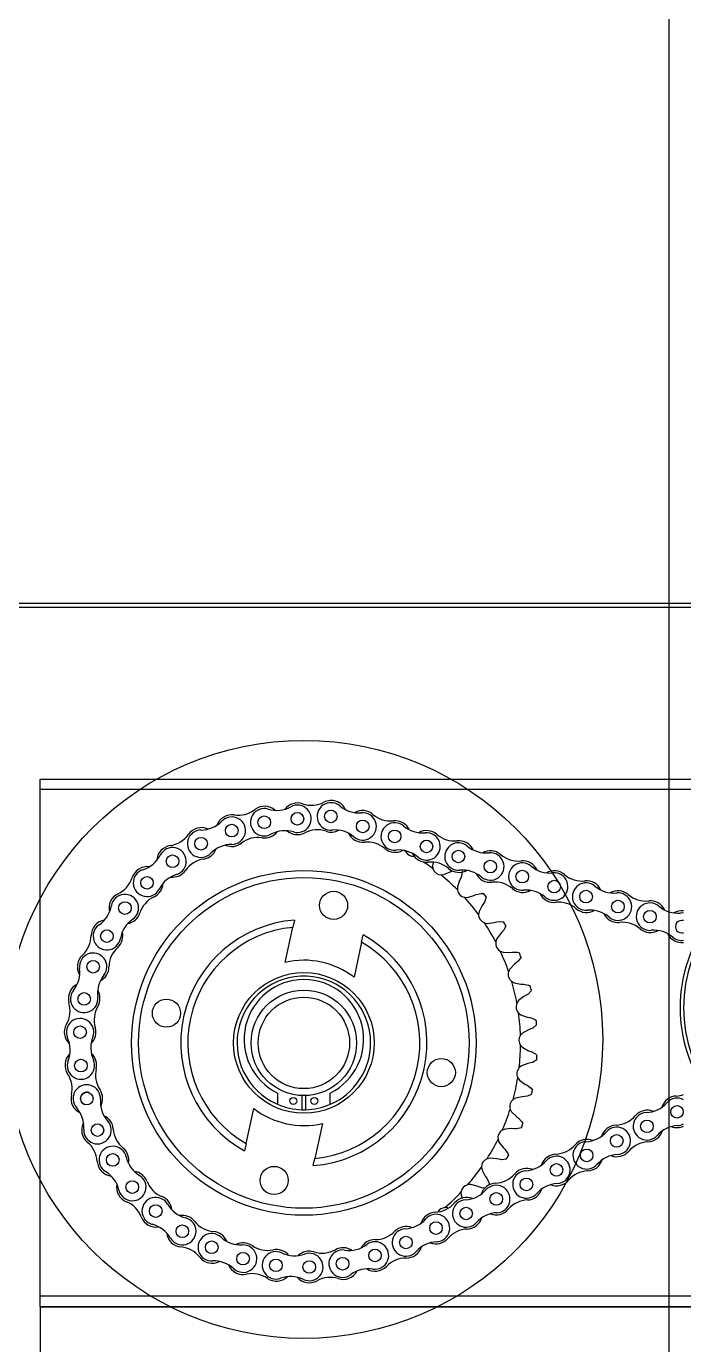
# Model space of a CAD drawing. Header units: millimetres. Extents: x 4754612 to 5801174, y 2368242 to 2777223.
# Drawn here: x 4950085.3 to 4950218.8, y 2436442.9 to 2436710.6 of the extents above; entities that cross this region are included whole.
import ezdxf

# ---------------------------------------------------------------- set-up
doc = ezdxf.new("R2010")
doc.units = ezdxf.units.MM
doc.header["$LTSCALE"] = 1000
doc.layers.add('(주)하나기공-LEADER', color=7, linetype='Continuous')
doc.layers.add('A-ELE-8', color=8, linetype='Continuous')

msp = doc.modelspace()

# ---------------------------------------------------------------- linework, layer by layer
at = {"layer": '(주)하나기공-LEADER', "color": 4}
msp.add_line((4950190.782, 2436592.583), (4950065.782, 2436592.583), dxfattribs=at)
at = {"layer": '(주)하나기공-LEADER', "color": 8, "linetype": 'ByBlock', "lineweight": -2}
for p, q in [((4950280.925, 2436555.583), (4950088.068, 2436555.583)), ((4950167.891, 2436540.749), (4950167.782, 2436540.118)), ((4950167.782, 2436540.118), (4950167.865, 2436539.525)), ((4950170.099, 2436538.314), (4950171.351, 2436538.871)), ((4950171.351, 2436538.871), (4950171.793, 2436539.151)), ((4950169.504, 2436538.249), (4950170.099, 2436538.314)), ((4950173.283, 2436537.12), (4950172.851, 2436535.82)), ((4950173.518, 2436537.587), (4950173.283, 2436537.12)), ((4950172.851, 2436535.82), (4950172.844, 2436535.221)), ((4950174.274, 2436533.716), (4950174.872, 2436533.691)), ((4950174.872, 2436533.691), (4950176.193, 2436534.055)), ((4950176.193, 2436534.055), (4950176.672, 2436534.266)), ((4950177.221, 2436530.814), (4950177.126, 2436530.223)), ((4950177.843, 2436532.036), (4950177.221, 2436530.814)), ((4950178.145, 2436532.463), (4950177.843, 2436532.036)), ((4950139.717, 2436529.08), (4950139.402, 2436527.619)), ((4950178.315, 2436528.521), (4950178.903, 2436528.408)), ((4950178.903, 2436528.408), (4950180.264, 2436528.572)), ((4950180.264, 2436528.572), (4950180.768, 2436528.709)), ((4950137.866, 2436520.51), (4950139.402, 2436527.619)), ((4950153.365, 2436524.602), (4950153.681, 2436526.063)), ((4950180.797, 2436525.213), (4950180.615, 2436524.643)), ((4950181.594, 2436526.329), (4950180.797, 2436525.213)), ((4950181.956, 2436526.706), (4950181.594, 2436526.329)), ((4950153.365, 2436524.602), (4950151.829, 2436517.493)), ((4950181.538, 2436522.783), (4950182.102, 2436522.583)), ((4950182.102, 2436522.583), (4950183.472, 2436522.542)), ((4950183.472, 2436522.542), (4950183.991, 2436522.602)), ((4950184.452, 2436520.126), (4950183.499, 2436519.142)), ((4950184.867, 2436520.445), (4950184.452, 2436520.126)), ((4950183.499, 2436519.142), (4950183.233, 2436518.605)), ((4950183.868, 2436516.628), (4950184.397, 2436516.347)), ((4950184.397, 2436516.347), (4950185.745, 2436516.102)), ((4950185.745, 2436516.102), (4950186.268, 2436516.084)), ((4950185.265, 2436512.736), (4950184.923, 2436512.245)), ((4950186.355, 2436513.567), (4950185.265, 2436512.736)), ((4950186.812, 2436513.82), (4950186.355, 2436513.567)), ((4950185.256, 2436510.195), (4950185.736, 2436509.838)), ((4950185.736, 2436509.838), (4950187.033, 2436509.395)), ((4950187.033, 2436509.395), (4950187.547, 2436509.299)), ((4950187.258, 2436506.797), (4950186.057, 2436506.138)), ((4950187.748, 2436506.98), (4950187.258, 2436506.797)), ((4950186.057, 2436506.138), (4950185.645, 2436505.703)), ((4950185.669, 2436503.627), (4950186.091, 2436503.202)), ((4950186.091, 2436503.202), (4950187.307, 2436502.571)), ((4950187.307, 2436502.571), (4950187.801, 2436502.4)), ((4950185.856, 2436499.495), (4950185.384, 2436499.127)), ((4950187.142, 2436499.968), (4950185.856, 2436499.495)), ((4950187.654, 2436500.076), (4950187.142, 2436499.968)), ((4950185.099, 2436497.071), (4950185.453, 2436496.588)), ((4950185.453, 2436496.588), (4950186.561, 2436495.782)), ((4950186.561, 2436495.782), (4950187.024, 2436495.539)), ((4950136.282, 2436493.971), (4950136.282, 2436491.685)), ((4950141.282, 2436490.587), (4950141.282, 2436493.446)), ((4950141.996, 2436493.446), (4950141.996, 2436490.587)), ((4950146.996, 2436491.685), (4950146.996, 2436493.971)), ((4950186.01, 2436493.233), (4950184.668, 2436492.957)), ((4950186.533, 2436493.263), (4950186.01, 2436493.233)), ((4950129.914, 2436483.706), (4950131.45, 2436490.815)), ((4950183.558, 2436490.672), (4950183.835, 2436490.142)), ((4950184.668, 2436492.957), (4950184.147, 2436492.663)), ((4950145.413, 2436487.798), (4950143.877, 2436480.689)), ((4950183.835, 2436490.142), (4950184.812, 2436489.18)), ((4950184.812, 2436489.18), (4950185.233, 2436488.871)), ((4950182.519, 2436486.669), (4950181.959, 2436486.456)), ((4950183.887, 2436486.742), (4950182.519, 2436486.669)), ((4950184.408, 2436486.694), (4950183.887, 2436486.742)), ((4950129.914, 2436483.706), (4950129.598, 2436482.245)), ((4950181.08, 2436484.575), (4950181.276, 2436484.009)), ((4950181.276, 2436484.009), (4950182.098, 2436482.913)), ((4950182.098, 2436482.913), (4950182.469, 2436482.544)), ((4950143.561, 2436479.228), (4950143.877, 2436480.689)), ((4950179.456, 2436480.772), (4950178.871, 2436480.645)), ((4950180.82, 2436480.64), (4950179.456, 2436480.772)), ((4950181.328, 2436480.515), (4950180.82, 2436480.64)), ((4950177.721, 2436478.916), (4950177.831, 2436478.327)), ((4950177.831, 2436478.327), (4950178.48, 2436477.12)), ((4950178.48, 2436477.12), (4950178.792, 2436476.701)), ((4950176.878, 2436475.063), (4950175.549, 2436475.397)), ((4950177.361, 2436474.863), (4950176.878, 2436475.063)), ((4950173.557, 2436473.82), (4950173.577, 2436473.221)), ((4950173.577, 2436473.221), (4950173.803, 2436472.592))]:
    msp.add_line(p, q, dxfattribs=at)
at = {"layer": '(주)하나기공-LEADER', "color": 1}
for q in [(4950088.068, 2436422.011), (4950280.925, 2436450.583)]:
    msp.add_line((4950088.068, 2436450.583), q, dxfattribs=at)
at = {"layer": '(주)하나기공-LEADER', "color": 4}
msp.add_lwpolyline([(4950364.925, 2436592.583), (4950065.782, 2436592.583), (4950065.782, 2436593.44), (4950065.782, 2436593.44), (4950364.925, 2436593.44)], dxfattribs=at)
at = {"layer": '(주)하나기공-LEADER', "color": 8, "linetype": 'ByBlock', "lineweight": -2}
msp.add_lwpolyline([(4950280.925, 2436452.726), (4950088.068, 2436452.726), (4950088.068, 2436555.583), (4950088.068, 2436557.726), (4950280.925, 2436557.726), (4950280.925, 2436555.583)], close=True, dxfattribs=at)
for points in [[(4950173.832, 2436538.993), (4950173.687, 2436537.997), (4950173.518, 2436537.587)], [(4950176.672, 2436534.266), (4950177.645, 2436534.508), (4950178.091, 2436534.507)], [(4950178.664, 2436533.805), (4950178.373, 2436532.843), (4950178.145, 2436532.463)], [(4950180.768, 2436528.709), (4950181.767, 2436528.803), (4950182.208, 2436528.735)], [(4950182.67, 2436527.956), (4950182.238, 2436527.047), (4950181.956, 2436526.706)], [(4950183.991, 2436522.602), (4950184.993, 2436522.547), (4950185.419, 2436522.414)], [(4950185.759, 2436521.575), (4950185.197, 2436520.741), (4950184.867, 2436520.445)], [(4950186.268, 2436516.084), (4950187.25, 2436515.88), (4950187.651, 2436515.685)], [(4950187.863, 2436514.804), (4950187.182, 2436514.064), (4950186.812, 2436513.82)], [(4950187.547, 2436509.299), (4950188.488, 2436508.951), (4950188.856, 2436508.699)], [(4950188.934, 2436507.796), (4950188.151, 2436507.165), (4950187.748, 2436506.98)], [(4950187.801, 2436502.4), (4950188.68, 2436501.915), (4950189.006, 2436501.611)], [(4950188.949, 2436500.707), (4950188.08, 2436500.199), (4950187.654, 2436500.076)], [(4950187.906, 2436493.694), (4950186.972, 2436493.322), (4950186.533, 2436493.263)], [(4950187.024, 2436495.539), (4950187.82, 2436494.929), (4950188.098, 2436494.58)], [(4950185.233, 2436488.871), (4950185.93, 2436488.149), (4950186.152, 2436487.762)], [(4950185.831, 2436486.915), (4950184.851, 2436486.686), (4950184.408, 2436486.694)], [(4950182.469, 2436482.544), (4950183.05, 2436481.727), (4950183.212, 2436481.311)], [(4950182.768, 2436480.521), (4950181.765, 2436480.441), (4950181.328, 2436480.515)], [(4950175.549, 2436475.397), (4950175.069, 2436475.382), (4950174.951, 2436475.358)], [(4950178.409, 2436474.682), (4950177.782, 2436474.725), (4950177.361, 2436474.863)], [(4950178.792, 2436476.701), (4950179.245, 2436475.806), (4950179.343, 2436475.37)], [(4950170.884, 2436470.664), (4950170.706, 2436470.7), (4950170.288, 2436470.715)], [(4950280.925, 2436452.726), (4950280.925, 2436450.583), (4950088.068, 2436450.583), (4950088.068, 2436452.726)]]:
    msp.add_lwpolyline(points, dxfattribs=at)
for centre, radius in [((4950141.639, 2436504.868), 60.714), ((4950133.582, 2436548.953), 1.282), ((4950140.332, 2436549.653), 1.282), ((4950147.118, 2436550.143), 1.282), ((4950153.592, 2436548.11), 1.282), ((4950126.995, 2436547.252), 1.282), ((4950160.083, 2436546.071), 1.282), ((4950120.751, 2436544.596), 1.282), ((4950166.557, 2436544.038), 1.282), ((4950114.956, 2436541.03), 1.282), ((4950173.048, 2436542), 1.282), ((4950179.522, 2436539.967), 1.282), ((4950141.639, 2436504.154), 35), ((4950186.013, 2436537.928), 1.282), ((4950141.639, 2436504.154), 33.571), ((4950109.77, 2436536.654), 1.282), ((4950192.487, 2436535.895), 1.282), ((4950147.673, 2436532.081), 2.857), ((4950198.978, 2436533.856), 1.282), ((4950105.282, 2436531.54), 1.282), ((4950205.452, 2436531.823), 1.282), ((4950211.943, 2436529.785), 1.282), ((4950101.615, 2436525.831), 1.282), ((4950098.831, 2436519.623), 1.282), ((4950141.639, 2436504.154), 14.286), ((4950141.639, 2436504.154), 10.714), ((4950097.007, 2436513.087), 1.282), ((4950113.712, 2436510.188), 2.857), ((4950141.639, 2436504.154), 9.286), ((4950096.174, 2436506.335), 1.282), ((4950096.355, 2436499.552), 1.282), ((4950169.566, 2436498.12), 2.857), ((4950097.547, 2436492.853), 1.282), ((4950139.496, 2436492.368), 0.714), ((4950143.782, 2436492.368), 0.714), ((4950217.45, 2436490.159), 1.282), ((4950099.71, 2436486.439), 1.282), ((4950211.337, 2436487.213), 1.282), ((4950205.208, 2436484.26), 1.282), ((4950199.095, 2436481.314), 1.282), ((4950102.819, 2436480.388), 1.282), ((4950135.605, 2436476.227), 2.857), ((4950192.966, 2436478.361), 1.282), ((4950106.784, 2436474.881), 1.282), ((4950186.853, 2436475.415), 1.282), ((4950180.724, 2436472.462), 1.282), ((4950111.537, 2436470.012), 1.282), ((4950174.611, 2436469.516), 1.282), ((4950116.947, 2436465.916), 1.282), ((4950168.482, 2436466.562), 1.282), ((4950122.922, 2436462.663), 1.282), ((4950162.363, 2436463.628), 1.282), ((4950129.298, 2436460.342), 1.282), ((4950156.091, 2436460.992), 1.282), ((4950135.967, 2436458.992), 1.282), ((4950142.744, 2436458.65), 1.282), ((4950149.514, 2436459.323), 1.282)]:
    msp.add_circle(centre, radius, dxfattribs=at)
for centre, radius, start, end in [((4950133.663, 2436548.989), 3.214, 47.82673, 127.88435), ((4950136.122, 2436557.354), 5.991, 253.17975, 298.66144), ((4950140.332, 2436549.653), 3.214, 70.96624, 142.84461), ((4950140.332, 2436549.653), 2.786, 253.17976, 118.66143), ((4950143.174, 2436557.892), 5.502, 250.96624, 297.53351), ((4950147.118, 2436550.143), 2.786, 49.82447, 275.30615), ((4950147.204, 2436550.163), 3.214, 24.00427, 117.53351), ((4950152.78, 2436556.849), 5.991, 229.82446, 275.30615), ((4950126.995, 2436547.252), 3.214, 81.31707, 159.96623), ((4950126.995, 2436547.252), 2.786, 270.30138, 135.78305), ((4950128.311, 2436555.868), 5.502, 261.31707, 307.88435), ((4950133.582, 2436548.953), 2.786, 73.17976, 298.66144), ((4950153.592, 2436548.11), 2.786, 229.82447, 95.30614), ((4950153.592, 2436548.11), 3.214, 49.40097, 119.48932), ((4950159.264, 2436554.728), 5.502, 229.40097, 275.96825), ((4950120.751, 2436544.596), 2.786, 90.30138, 315.78306), ((4950120.817, 2436544.653), 3.214, 64.94835, 145.00597), ((4950120.705, 2436553.372), 5.991, 270.30138, 315.78306), ((4950133.663, 2436548.989), 3.214, 261.23852, 322.47151), ((4950137.792, 2436541.251), 5.991, 73.17975, 118.66144), ((4950140.332, 2436549.653), 3.214, 228.99659, 297.61206), ((4950144.359, 2436541.954), 5.474, 70.88769, 117.61206), ((4950147.204, 2436550.163), 3.214, 250.88769, 298.54182), ((4950147.93, 2436541.404), 5.991, 49.82447, 95.30615), ((4950153.592, 2436548.11), 3.214, 205.6413, 276.0468), ((4950160.083, 2436546.071), 2.786, 49.82447, 275.30615), ((4950160.17, 2436546.059), 3.214, 24.81499, 95.96825), ((4950165.745, 2436552.778), 5.991, 229.82446, 275.30615), ((4950166.557, 2436544.038), 2.786, 229.82447, 95.30614), ((4950166.557, 2436544.038), 3.214, 49.40097, 119.48932), ((4950114.956, 2436541.03), 3.214, 98.43869, 177.08785), ((4950113.677, 2436549.652), 5.502, 278.43869, 325.00597), ((4950127.041, 2436538.475), 5.991, 90.30138, 135.78306), ((4950126.995, 2436547.252), 3.214, 246.11821, 307.9629), ((4950132.34, 2436540.402), 5.474, 81.23852, 127.9629), ((4950154.507, 2436539.47), 5.474, 49.32242, 96.0468), ((4950172.229, 2436550.656), 5.502, 229.40097, 275.96825), ((4950173.048, 2436542), 2.786, 49.82447, 275.30615), ((4950173.135, 2436541.987), 3.214, 24.81499, 95.96825), ((4950178.71, 2436548.706), 5.991, 229.82446, 275.30615), ((4950107.142, 2436545.028), 5.991, 287.423, 332.90468), ((4950114.956, 2436541.03), 2.786, 287.423, 152.90468), ((4950122.08, 2436536.057), 5.474, 98.36014, 145.08452), ((4950120.817, 2436544.653), 3.214, 278.36014, 339.59313), ((4950160.17, 2436546.059), 3.214, 229.32242, 299.50049), ((4950160.895, 2436537.332), 5.991, 49.82447, 95.30615), ((4950141.639, 2436504.154), 44.033, 62.01601, 62.55931), ((4950163.941, 2436543.838), 1.824, 205.98142, 273.66564), ((4950166.557, 2436544.038), 3.214, 205.6413, 276.0468), ((4950179.522, 2436539.967), 2.786, 229.82447, 95.30614), ((4950179.522, 2436539.967), 3.214, 49.40097, 119.48932), ((4950185.194, 2436546.584), 5.502, 229.40097, 275.96825), ((4950109.817, 2436536.728), 3.214, 82.06997, 162.12759), ((4950109.77, 2436536.654), 2.786, 107.423, 332.90468), ((4950114.956, 2436541.03), 3.214, 263.23983, 325.08452), ((4950141.639, 2436504.154), 44.033, 53.44458, 56.53543), ((4950167.472, 2436535.398), 5.474, 49.32242, 96.0468), ((4950169.606, 2436540.071), 1.824, 197.40999, 266.77716), ((4950173.135, 2436541.987), 3.214, 229.32242, 299.50049), ((4950173.86, 2436533.26), 5.991, 49.82447, 95.30615), ((4950179.522, 2436539.967), 3.214, 205.6413, 276.0468), ((4950186.013, 2436537.928), 2.786, 49.82447, 275.30615), ((4950186.1, 2436537.916), 3.214, 24.81499, 95.96825), ((4950191.675, 2436544.634), 5.991, 229.82446, 275.30615), ((4950192.487, 2436535.895), 2.786, 229.82447, 95.30614), ((4950192.487, 2436535.895), 3.214, 49.40097, 119.48932), ((4950101.522, 2436539.403), 5.502, 295.56032, 342.12759), ((4950109.817, 2436536.728), 3.214, 295.48177, 356.71476), ((4950117.584, 2436532.656), 5.991, 107.423, 152.90468), ((4950141.639, 2436504.154), 44.033, 44.87316, 50.74257), ((4950180.437, 2436531.327), 5.474, 49.32242, 96.0468), ((4950198.159, 2436542.513), 5.502, 229.40097, 275.96825), ((4950198.978, 2436533.856), 2.786, 49.82447, 275.30615), ((4950199.065, 2436533.844), 3.214, 24.81499, 95.96825), ((4950204.64, 2436540.563), 5.991, 229.82446, 275.30615), ((4950105.282, 2436531.54), 3.214, 115.56032, 194.20947), ((4950105.282, 2436531.54), 2.786, 304.54462, 170.0263), ((4950113.555, 2436528.885), 5.474, 115.48177, 162.20614), ((4950174.647, 2436535.501), 1.824, 188.83856, 258.20573), ((4950141.639, 2436504.154), 44.033, 36.30173, 42.17114), ((4950141.639, 2436504.154), 47.435, 38.68928, 39.78359), ((4950186.1, 2436537.916), 3.214, 229.32242, 299.50049), ((4950186.825, 2436529.189), 5.991, 49.82447, 95.30615), ((4950192.487, 2436535.895), 3.214, 205.6413, 276.0468), ((4950205.452, 2436531.823), 2.786, 229.82447, 95.30614), ((4950205.452, 2436531.823), 3.214, 49.40097, 119.48932), ((4950211.124, 2436538.441), 5.502, 229.40097, 275.96825), ((4950096.638, 2436533.061), 5.991, 304.54462, 350.0263), ((4950105.282, 2436531.54), 3.214, 280.36145, 342.20614), ((4950193.402, 2436527.255), 5.474, 49.32242, 96.0468), ((4950199.065, 2436533.844), 3.214, 229.32242, 299.50049), ((4950199.789, 2436525.117), 5.991, 49.82447, 95.30615), ((4950211.943, 2436529.785), 2.786, 49.82447, 275.30615), ((4950212.03, 2436529.773), 3.214, 24.81499, 95.96825), ((4950217.605, 2436536.491), 5.991, 229.82446, 275.30615), ((4950218.417, 2436527.752), 3.214, 83.21375, 119.48932), ((4950101.637, 2436525.916), 3.214, 99.19159, 179.24921), ((4950101.615, 2436525.831), 2.786, 124.54462, 350.02631), ((4950110.259, 2436524.311), 5.991, 124.54462, 170.0263), ((4950141.639, 2436504.154), 25, 94.40941, 241.20631), ((4950178.95, 2436530.232), 1.824, 180.26714, 249.6343), ((4950141.639, 2436504.154), 44.033, 27.7303, 33.59971), ((4950141.639, 2436504.154), 47.435, 30.11785, 31.21216), ((4950205.452, 2436531.823), 3.214, 205.6413, 276.0468), ((4950206.367, 2436523.183), 5.474, 49.32242, 96.0468), ((4950218.417, 2436527.752), 1.282, 72.76826, 287.23174), ((4950248.082, 2436511.297), 30, 141.83714, 218.16286), ((4950218.417, 2436527.752), 2.786, 82.16359, 95.30614), ((4950248.082, 2436511.297), 29.286, 141.14106, 218.85894), ((4950092.922, 2436526.031), 5.502, 312.68194, 359.24921), ((4950101.637, 2436525.916), 3.214, 312.60339, 13.83638), ((4950141.639, 2436504.154), 23.571, 95.44756, 240.16816), ((4950141.639, 2436504.154), 25, 274.40941, 61.20631), ((4950212.03, 2436529.773), 3.214, 229.32242, 299.50049), ((4950212.754, 2436521.046), 5.991, 49.82447, 95.30615), ((4950218.417, 2436527.752), 3.214, 205.6413, 276.0468), ((4950218.417, 2436527.752), 2.786, 229.82447, 277.83641), ((4950107.519, 2436519.521), 5.474, 132.60339, 179.32776), ((4950141.639, 2436504.154), 23.571, 275.44756, 60.16816), ((4950182.42, 2436524.38), 1.824, 171.69571, 241.06288), ((4950141.639, 2436504.154), 44.033, 19.15887, 25.02828), ((4950098.831, 2436519.623), 3.214, 132.68194, 211.33109), ((4950098.831, 2436519.623), 2.786, 321.66624, 187.14792), ((4950141.639, 2436504.154), 16.786, 52.62353, 102.9922), ((4950141.639, 2436504.154), 47.435, 21.54643, 22.64073), ((4950090.122, 2436518.531), 5.991, 321.66624, 7.14793), ((4950105.716, 2436514.179), 5.991, 141.66624, 187.14792), ((4950098.831, 2436519.623), 3.214, 297.48307, 359.32776), ((4950141.639, 2436504.154), 13.571, 0, 246.75044), ((4950184.979, 2436518.076), 1.824, 163.12428, 232.49145), ((4950097.003, 2436513.175), 3.214, 116.31321, 196.37084), ((4950097.007, 2436513.087), 2.786, 141.66625, 7.14793), ((4950097.003, 2436513.175), 3.214, 329.72501, 30.958), ((4950141.639, 2436504.868), 12.143, 296.17897, 243.82103), ((4950141.639, 2436504.154), 44.033, 10.58744, 16.45686), ((4950141.639, 2436504.154), 47.435, 12.975, 14.0693), ((4950088.641, 2436510.719), 5.502, 329.80356, 16.37084), ((4950186.57, 2436511.461), 1.824, 154.55285, 223.92002), ((4950104.507, 2436508.795), 5.474, 149.72501, 196.44939), ((4950141.639, 2436504.154), 44.033, 2.01601, 7.88543), ((4950096.174, 2436506.335), 3.214, 149.80356, 228.45272), ((4950096.174, 2436506.335), 2.786, 338.78787, 204.26954), ((4950096.174, 2436506.335), 3.214, 314.60469, 16.44939), ((4950141.639, 2436504.154), 47.435, 4.40357, 5.49787), ((4950088.173, 2436502.727), 5.991, 338.78786, 24.26955), ((4950104.356, 2436503.159), 5.991, 158.78786, 204.26954), ((4950141.639, 2436504.154), 13.571, 293.24956, 0), ((4950187.157, 2436504.682), 1.824, 145.98142, 215.34859), ((4950096.326, 2436499.635), 3.214, 133.43484, 213.49246), ((4950096.326, 2436499.635), 3.214, 346.84663, 48.07962), ((4950141.639, 2436504.154), 44.033, 353.44458, 359.314), ((4950141.639, 2436504.154), 47.435, 355.83214, 356.92644), ((4950096.355, 2436499.552), 2.786, 158.78787, 24.26955), ((4950104.786, 2436497.658), 5.474, 166.84663, 213.57101), ((4950186.728, 2436497.892), 1.824, 137.40999, 206.77716), ((4950089.057, 2436494.825), 5.502, 346.92518, 33.49246), ((4950141.639, 2436504.154), 44.033, 344.87316, 350.74257), ((4950097.547, 2436492.853), 3.214, 166.92518, 245.22778), ((4950097.522, 2436492.863), 2.786, 356.07016, 221.55184), ((4950097.522, 2436492.863), 1.282, 68.27074, 249.45061), ((4950097.547, 2436492.853), 3.214, 331.2169, 33.57101), ((4950141.639, 2436504.154), 47.435, 347.26071, 348.35502), ((4950217.45, 2436490.159), 3.214, 92.56421, 162.65256), ((4950217.06, 2436498.866), 5.502, 272.56421, 288.40028), ((4950090.954, 2436487.041), 5.991, 356.07016, 41.55184), ((4950106.279, 2436492.261), 5.991, 176.07016, 221.55184), ((4950141.639, 2436504.154), 16.786, 232.62353, 282.9922), ((4950141.639, 2436504.154), 13.571, 246.75044, 268.49204), ((4950141.639, 2436504.154), 13.571, 268.49204, 271.50796), ((4950141.639, 2436504.154), 13.571, 271.50796, 293.24956), ((4950141.639, 2436504.154), 44.033, 336.30173, 342.17114), ((4950185.291, 2436491.242), 1.824, 128.83856, 198.20573), ((4950211.409, 2436487.264), 3.214, 67.97823, 139.13149), ((4950210.879, 2436495.978), 5.991, 272.98771, 318.46939), ((4950217.45, 2436490.159), 2.786, 61.09113, 138.46938), ((4950099.71, 2436486.439), 3.214, 151.88699, 230.67126), ((4950099.71, 2436486.439), 2.786, 176.07016, 41.55183), ((4950099.71, 2436486.439), 3.214, 4.02544, 65.73501), ((4950141.639, 2436504.154), 47.435, 338.68928, 339.78359), ((4950204.818, 2436492.967), 5.502, 272.56421, 319.13149), ((4950211.337, 2436487.213), 2.786, 92.98771, 318.46939), ((4950217.45, 2436490.159), 2.786, 272.98771, 298.90887), ((4950108.405, 2436487.051), 5.502, 184.02544, 230.59271), ((4950182.879, 2436484.881), 1.824, 120.26714, 189.6343), ((4950198.637, 2436490.079), 5.991, 272.98771, 318.46939), ((4950205.208, 2436484.26), 3.214, 92.56421, 162.65256), ((4950205.208, 2436484.26), 2.786, 272.98771, 138.46938), ((4950211.409, 2436487.264), 3.214, 272.48566, 342.66374), ((4950217.907, 2436481.394), 5.991, 92.98771, 138.46939), ((4950217.45, 2436490.159), 3.214, 248.80454, 294.76909), ((4950094.204, 2436479.719), 5.474, 3.94689, 50.67126), ((4950102.819, 2436480.388), 2.786, 13.00975, 238.49143), ((4950102.872, 2436480.317), 3.214, 348.36465, 50.59271), ((4950141.639, 2436504.154), 44.033, 327.7303, 333.59971), ((4950192.576, 2436487.068), 5.502, 272.56421, 319.13149), ((4950199.095, 2436481.314), 2.786, 92.98771, 318.46939), ((4950199.167, 2436481.365), 3.214, 67.97823, 139.13149), ((4950211.786, 2436478.584), 5.474, 92.48566, 139.21004), ((4950102.872, 2436480.317), 3.214, 183.94689, 263.06552), ((4950111.371, 2436482.364), 5.991, 193.00974, 238.49143), ((4950179.546, 2436478.95), 1.824, 111.69571, 181.06288), ((4950141.639, 2436504.154), 47.435, 330.11785, 331.21216), ((4950186.395, 2436484.18), 5.991, 272.98771, 318.46939), ((4950192.966, 2436478.361), 3.214, 92.56421, 162.65256), ((4950192.966, 2436478.361), 2.786, 272.98771, 138.46938), ((4950199.167, 2436481.365), 3.214, 272.48566, 342.66374), ((4950205.665, 2436475.495), 5.991, 92.98771, 138.46939), ((4950205.208, 2436484.26), 3.214, 248.80454, 319.21004), ((4950098.232, 2436472.905), 5.991, 13.00974, 58.49142), ((4950106.784, 2436474.881), 2.786, 193.00974, 58.49142), ((4950106.784, 2436474.881), 3.214, 21.14706, 82.67459), ((4950141.639, 2436504.154), 44.033, 319.15887, 325.02828), ((4950180.334, 2436481.169), 5.502, 272.56421, 319.13149), ((4950186.853, 2436475.415), 2.786, 92.98771, 318.46939), ((4950186.925, 2436475.466), 3.214, 67.97823, 139.13149), ((4950199.544, 2436472.685), 5.474, 92.48566, 139.21004), ((4950106.784, 2436474.881), 3.214, 168.82657, 247.79289), ((4950114.913, 2436478.025), 5.502, 201.14706, 247.71434), ((4950175.366, 2436473.581), 1.824, 103.12428, 172.49145), ((4950180.724, 2436472.462), 3.214, 92.56421, 162.65256), ((4950180.724, 2436472.462), 2.786, 272.98771, 138.46938), ((4950186.925, 2436475.466), 3.214, 272.48566, 342.66374), ((4950193.423, 2436469.596), 5.991, 92.98771, 138.46939), ((4950192.966, 2436478.361), 3.214, 248.80454, 319.21004), ((4950103.5, 2436466.837), 5.474, 21.06851, 67.79289), ((4950111.537, 2436470.012), 2.786, 30.13137, 255.61305), ((4950111.608, 2436469.96), 3.214, 5.48628, 67.71434), ((4950168.092, 2436475.269), 5.502, 272.56421, 319.13149), ((4950141.639, 2436504.154), 44.033, 310.58744, 316.45686), ((4950174.611, 2436469.516), 2.786, 92.98771, 318.46939), ((4950174.683, 2436469.566), 3.214, 67.97823, 139.13149), ((4950174.153, 2436478.281), 5.991, 272.98771, 318.46939), ((4950187.302, 2436466.786), 5.474, 92.48566, 139.21004), ((4950119.128, 2436474.418), 5.991, 210.13136, 255.61305), ((4950116.947, 2436465.916), 3.214, 38.26868, 99.79622), ((4950168.482, 2436466.562), 3.214, 92.56421, 162.54503), ((4950168.482, 2436466.562), 2.786, 272.88018, 138.36185), ((4950170.432, 2436468.896), 1.824, 94.55285, 149.51461), ((4950181.181, 2436463.696), 5.991, 92.98771, 138.46939), ((4950180.724, 2436472.462), 3.214, 248.80454, 319.21004), ((4950111.608, 2436469.96), 3.214, 201.06851, 280.18714), ((4950109.356, 2436461.511), 5.991, 30.13136, 75.61304), ((4950116.947, 2436465.916), 2.786, 210.13137, 75.61304), ((4950123.79, 2436471.315), 5.502, 218.26868, 264.83596), ((4950162.363, 2436463.628), 2.786, 92.88018, 318.36186), ((4950162.438, 2436463.675), 3.214, 67.98891, 136.20082), ((4950161.922, 2436472.394), 5.991, 272.88018, 318.36186), ((4950175.06, 2436460.886), 5.474, 92.48566, 139.21004), ((4950174.683, 2436469.566), 3.214, 272.48566, 342.66374), ((4950116.947, 2436465.916), 3.214, 185.9482, 264.91451), ((4950122.922, 2436462.663), 2.786, 47.25299, 272.73467), ((4950123.005, 2436462.634), 3.214, 22.6079, 84.83596), ((4950128.879, 2436469.109), 5.991, 227.25299, 272.73467), ((4950156.091, 2436460.992), 3.214, 89.63355, 151.16108), ((4950156.091, 2436460.992), 2.786, 261.49623, 126.97791), ((4950156.147, 2436469.708), 5.502, 269.63355, 316.20082), ((4950168.923, 2436457.796), 5.991, 92.88018, 138.36186), ((4950168.482, 2436466.562), 3.214, 248.69701, 319.21004), ((4950116.177, 2436457.262), 5.474, 38.19013, 84.91451), ((4950129.298, 2436460.342), 2.786, 227.25299, 92.73466), ((4950129.298, 2436460.342), 3.214, 55.3903, 116.91784), ((4950134.249, 2436467.515), 5.502, 235.3903, 281.95758), ((4950135.967, 2436458.992), 2.786, 64.37461, 289.85629), ((4950136.055, 2436458.988), 3.214, 39.72952, 101.95758), ((4950139.762, 2436466.905), 5.991, 244.37461, 289.85629), ((4950142.744, 2436458.65), 3.214, 72.51192, 134.03946), ((4950142.744, 2436458.65), 2.786, 244.37461, 109.85629), ((4950145.363, 2436466.963), 5.502, 252.51192, 299.0792), ((4950149.514, 2436459.323), 2.786, 81.49623, 306.97791), ((4950149.599, 2436459.346), 3.214, 56.85114, 119.0792), ((4950150.812, 2436468.003), 5.991, 261.49623, 306.97791), ((4950162.438, 2436463.675), 3.214, 269.555, 342.68232), ((4950123.005, 2436462.634), 3.214, 218.19013, 297.30876), ((4950123.341, 2436453.896), 5.991, 47.25299, 92.73467), ((4950129.298, 2436460.342), 3.214, 203.06982, 282.03613), ((4950154.793, 2436452.311), 5.991, 81.49623, 126.97791), ((4950156.091, 2436460.992), 3.214, 237.31306, 316.27937), ((4950162.37, 2436454.987), 5.474, 89.555, 136.27937), ((4950131.11, 2436451.844), 5.474, 55.31175, 102.03613), ((4950136.055, 2436458.988), 3.214, 235.31175, 314.43039), ((4950138.948, 2436450.736), 5.991, 64.37461, 109.85629), ((4950142.744, 2436458.65), 3.214, 220.19144, 299.15775), ((4950146.977, 2436451.063), 5.474, 72.43337, 119.15775), ((4950149.599, 2436459.346), 3.214, 252.43337, 331.55201)]:
    msp.add_arc(centre, radius, start, end, dxfattribs=at)
at = {"layer": 'A-ELE-8'}
msp.add_line((4950215.782, 2440793.44), (4950215.782, 2431243.44), dxfattribs=at)

doc.saveas('drawing.dxf')
